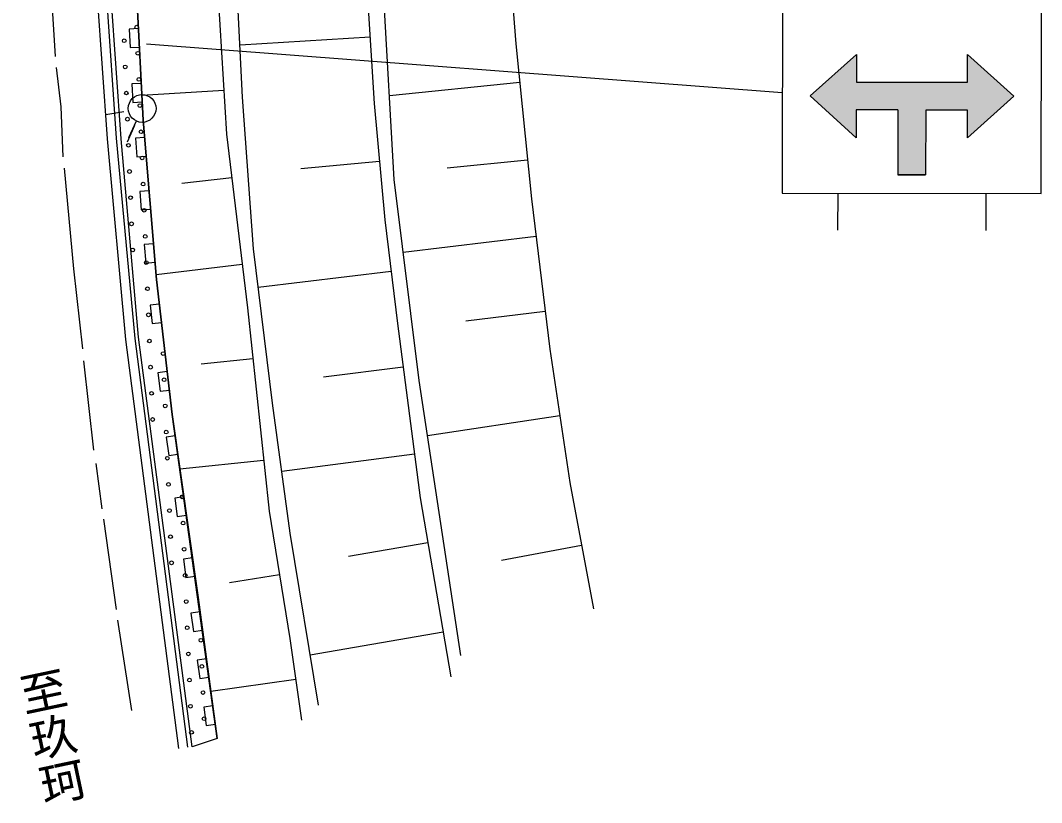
# Model space of a CAD drawing. Units: millimetres, scale not verified. Extents: x 40000 to 680000, y 20000 to 380000.
# Drawn here: x 199629 to 254758, y 250730 to 292953 of the extents above; entities that cross this region are included whole.
import ezdxf
from ezdxf.enums import TextEntityAlignment as Align

# ---------------------------------------------------------------- set-up
doc = ezdxf.new("R2010")
doc.units = ezdxf.units.MM
doc.header["$LTSCALE"] = 1000
doc.layers.add('M-BGD', color=7, linetype='Continuous', lineweight=25)
doc.layers.add('M-STR-STRC', color=7, linetype='Continuous', lineweight=25)
doc.layers.add('M-BMK-HTXT', color=7, linetype='Continuous')
doc.styles.add('@ＭＳ ゴシック', font='')
doc.styles.get('@ＭＳ ゴシック').set_extended_font_data('@MS Gothic')

msp = doc.modelspace()

# ---------------------------------------------------------------- hatches: boundary and pattern name
at = {"layer": 'M-STR-STRC'}
msp.add_hatch(color=256, dxfattribs=at).paths.add_polyline_path([(242259, 288876), (244761, 291121), (244759, 289622), (250755, 289613), (250757, 291112), (253253, 288860), (250751, 286615), (250753, 288114), (248504, 288117), (248499, 284619), (247000, 284621), (247005, 288119), (244757, 288122), (244755, 286623)])

# ---------------------------------------------------------------- linework, layer by layer
at = {"layer": 'M-BGD'}
for p, q in [((211627, 288809), (211007, 300956)), ((225699, 300346), (226370, 291696)), ((205634, 299432), (206254, 287566)), ((206254, 287565), (205634, 299432)), ((204326, 286555), (203573, 297182)), ((204824, 286596), (204072, 297210)), ((205069, 286553), (204310, 297161)), ((210181, 296277), (210760, 286808)), ((218283, 295624), (218728, 288477)), ((219804, 284358), (219183, 295420)), ((205995, 292515), (205496, 292489)), ((205496, 292489), (205548, 291491)), ((218506, 292050), (211484, 291613)), ((226370, 291696), (227223, 283319)), ((205548, 291491), (206047, 291517)), ((206150, 289548), (205651, 289522)), ((205651, 289522), (205703, 288524)), ((206181, 288949), (206155, 289948)), ((226583, 289602), (219550, 288885)), ((210615, 289175), (206184, 288905)), ((205703, 288524), (206203, 288550)), ((212208, 280615), (211627, 288809)), ((218728, 288477), (219311, 282194)), ((205216, 288025), (204232, 287851)), ((205793, 287287), (205387, 286374)), ((205882, 287521), (205459, 286615)), ((206254, 287566), (206970, 278962)), ((206970, 278961), (206254, 287565)), ((210760, 286808), (211884, 277429)), ((205327, 275736), (204326, 286555)), ((205824, 275791), (204824, 286596)), ((206010, 275863), (205069, 286553)), ((206332, 286630), (205834, 286588)), ((205834, 286588), (205917, 285592)), ((205917, 285592), (206415, 285634)), ((219020, 285335), (214760, 284940)), ((227010, 285413), (222676, 284972)), ((211041, 284463), (208351, 284141)), ((221155, 273519), (219804, 284358)), ((206571, 283762), (206073, 283720)), ((206073, 283720), (206156, 282724)), ((227223, 283319), (228213, 275208)), ((206156, 282724), (206653, 282766)), ((219311, 282194), (219986, 276598)), ((227470, 281291), (220296, 280416)), ((206809, 280894), (206311, 280852)), ((206311, 280852), (206394, 279856)), ((213243, 272283), (212208, 280615)), ((206394, 279856), (206892, 279898)), ((211603, 279774), (206949, 279216)), ((206970, 278962), (207825, 271677)), ((207825, 271676), (206970, 278961)), ((219648, 279396), (212467, 278530)), ((207126, 277637), (206629, 277578)), ((206629, 277578), (206746, 276586)), ((211884, 277429), (213052, 266463)), ((227965, 277236), (223667, 276711)), ((206746, 276586), (207242, 276644)), ((219986, 276598), (221202, 267173)), ((208179, 253657), (205327, 275736)), ((208674, 253721), (205824, 275791)), ((208892, 253735), (206010, 275863)), ((228213, 275208), (229295, 268015)), ((212176, 274688), (209388, 274391)), ((207553, 273994), (207056, 273936)), ((220290, 274242), (215984, 273687)), ((207056, 273936), (207173, 272944)), ((223410, 258677), (221155, 273519)), ((207173, 272944), (207669, 273002)), ((214189, 265272), (213243, 272283)), ((207825, 271677), (209222, 261793)), ((210258, 254189), (207825, 271676)), ((228754, 271611), (221608, 270536)), ((207988, 270524), (207493, 270455)), ((207493, 270455), (207633, 269465)), ((207633, 269465), (208127, 269535)), ((212760, 269205), (208236, 268723)), ((220898, 269530), (213739, 268606)), ((229295, 268015), (230560, 261185)), ((208453, 267230), (207958, 267160)), ((207958, 267160), (208098, 266170)), ((221202, 267173), (222872, 257521)), ((213052, 266463), (214181, 259588)), ((208098, 266170), (208593, 266240)), ((215723, 255983), (214189, 265272)), ((221619, 264760), (217334, 264019)), ((229928, 264600), (225599, 263798)), ((208919, 263935), (208424, 263865)), ((208424, 263865), (208564, 262875)), ((213616, 263025), (210925, 262584)), ((208564, 262875), (209059, 262945)), ((209222, 261793), (210258, 254189)), ((209327, 261021), (208832, 260953)), ((208832, 260953), (208967, 259963)), ((208967, 259963), (209462, 260030)), ((222454, 259934), (215276, 258692)), ((214181, 259588), (214812, 255171)), ((209672, 258486), (209177, 258419)), ((209177, 258419), (209312, 257429)), ((209312, 257429), (209807, 257496)), ((214496, 257380), (209905, 256724)), ((210018, 255952), (209523, 255884)), ((209523, 255884), (209658, 254894)), ((209658, 254894), (210153, 254962)), ((210258, 254189), (208892, 253735))]:
    msp.add_line(p, q, dxfattribs=at)
for centre, major_axis in [((205910, 292593), (99.9, -0.1)), ((205233, 291858), (99.9, -0.1)), ((205967, 291181), (99.9, -0.1)), ((205290, 290446), (99.9, -0.1)), ((206025, 289769), (99.9, -0.1)), ((205347, 289034), (99.9, -0.1)), ((206200, 288200), (750, -1)), ((206082, 288357), (99.9, -0.1)), ((205404, 287622), (99.9, -0.1)), ((206139, 286944), (99.9, -0.1)), ((205461, 286210), (99.9, -0.1)), ((206196, 285532), (99.9, -0.1)), ((205518, 284797), (99.9, -0.1)), ((206253, 284120), (99.9, -0.1)), ((205576, 283385), (99.9, -0.1)), ((206310, 282708), (99.9, -0.1)), ((205633, 281973), (99.9, -0.1)), ((206367, 281296), (99.9, -0.1)), ((205690, 280561), (99.9, -0.1)), ((206425, 279883), (99.9, -0.1)), ((206482, 278471), (99.9, -0.1)), ((206539, 277059), (99.9, -0.1)), ((206596, 275647), (99.9, -0.1)), ((207331, 274969), (99.9, -0.1)), ((206653, 274235), (99.9, -0.1)), ((207388, 273557), (99.9, -0.1)), ((206710, 272822), (99.9, -0.1)), ((207445, 272145), (99.9, -0.1)), ((206767, 271410), (99.9, -0.1)), ((207502, 270733), (99.9, -0.1)), ((207559, 269320), (99.9, -0.1)), ((207616, 267908), (99.9, -0.1)), ((208351, 267231), (99.9, -0.1)), ((207673, 266496), (99.9, -0.1)), ((208408, 265818), (99.9, -0.1)), ((207731, 265084), (99.9, -0.1)), ((208465, 264406), (99.9, -0.1)), ((207788, 263672), (99.9, -0.1)), ((208522, 262994), (99.9, -0.1)), ((208580, 261582), (99.9, -0.1)), ((208637, 260170), (99.9, -0.1)), ((209371, 259492), (99.9, -0.1)), ((208694, 258757), (99.9, -0.1)), ((209428, 258080), (99.9, -0.1)), ((208751, 257345), (99.9, -0.1)), ((209486, 256668), (99.9, -0.1)), ((208808, 255933), (99.9, -0.1)), ((209543, 255256), (99.9, -0.1)), ((208865, 254521), (99.9, -0.1))]:
    msp.add_ellipse(centre, major_axis=major_axis, ratio=0.999991, dxfattribs=at)
at = {"layer": 'M-STR-STRC'}
for p, q in [((201518, 291009), (201213, 295847)), ((240767, 293625), (240755, 285020)), ((254744, 283611), (254758, 293605)), ((206444, 291681), (240760, 289071)), ((244761, 291121), (242259, 288876)), ((244761, 291121), (244759, 289622)), ((250755, 289613), (250757, 291112)), ((250757, 291112), (253253, 288860)), ((250757, 291112), (253253, 288860)), ((201831, 288281), (201571, 290413)), ((244759, 289622), (247007, 289618)), ((244759, 289622), (250755, 289613)), ((247007, 289618), (248507, 289616)), ((248507, 289616), (250755, 289613)), ((242259, 288876), (244755, 286623)), ((242259, 288876), (244755, 286623)), ((253253, 288860), (250751, 286615)), ((253253, 288860), (250751, 286615)), ((201944, 285584), (201831, 288281)), ((244757, 288122), (244755, 286623)), ((247005, 288119), (244757, 288122)), ((247005, 288119), (247000, 284621)), ((248504, 288117), (248499, 284619)), ((250753, 288114), (248504, 288117)), ((250751, 286615), (250753, 288114)), ((202511, 279537), (202014, 284984)), ((240755, 285014), (240753, 283631)), ((248499, 284619), (247000, 284621)), ((247000, 284621), (248499, 284619)), ((240753, 283631), (254744, 283611)), ((243751, 283627), (243748, 281628)), ((251746, 283615), (251743, 281616)), ((202991, 275218), (202511, 279537)), ((203598, 269759), (203051, 274582)), ((204039, 266586), (203711, 269027)), ((204816, 261147), (204126, 266028)), ((205640, 255695), (204885, 260574))]:
    msp.add_line(p, q, dxfattribs=at)

# ---------------------------------------------------------------- texts
at = {"layer": 'M-BMK-HTXT', "style": '@ＭＳ ゴシック'}
msp.add_text('至玖珂', height=1833, rotation=281.919, dxfattribs=at).set_placement((200578, 257973), align=Align.MIDDLE_LEFT)

doc.saveas('drawing.dxf')
